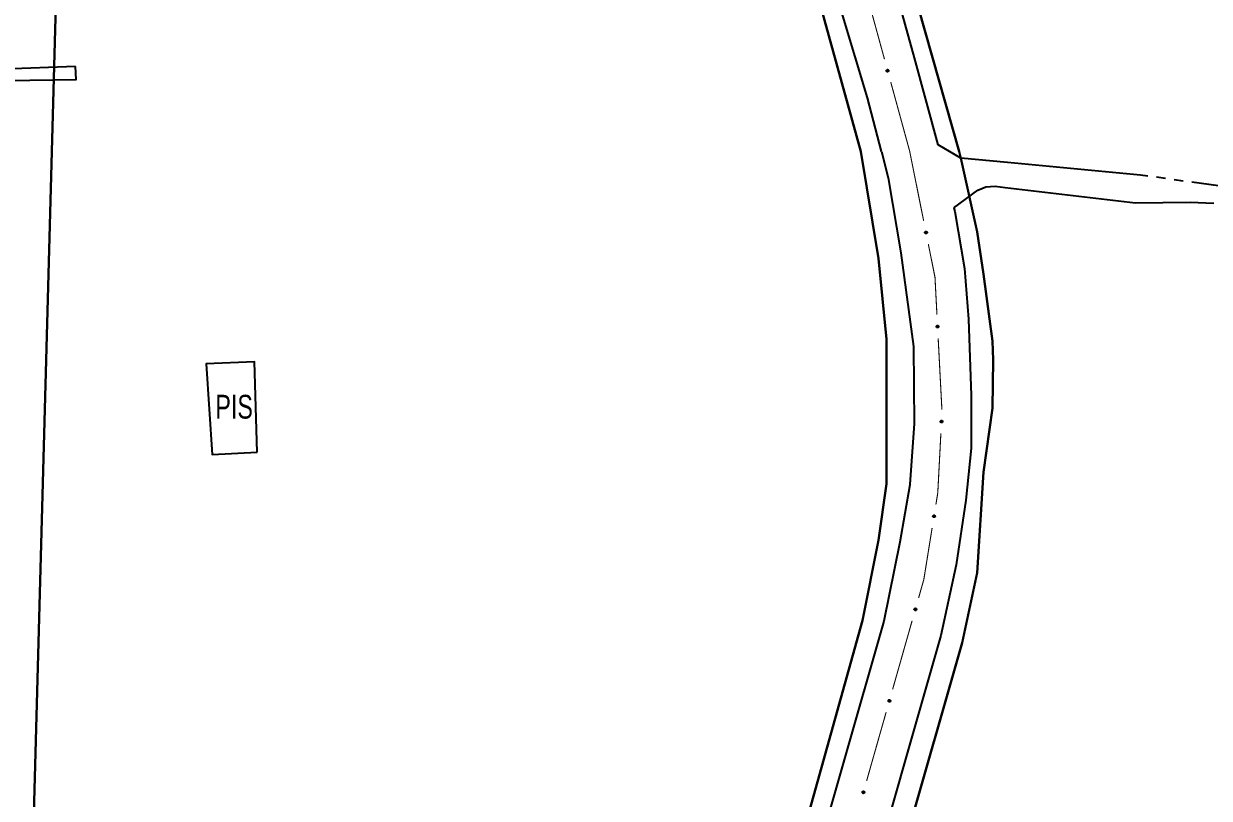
# Model space of a CAD drawing. Extents: x 200604 to 201918, y 4843538 to 4845237.
# Drawn here: x 200825.1 to 201024.6, y 4844396 to 4844526.3 of the extents above; entities that cross this region are included whole.
import ezdxf

# ---------------------------------------------------------------- set-up
doc = ezdxf.new("R2010")
doc.units = 0
doc.header["$LTSCALE"] = 1.5
doc.header["$MEASUREMENT"] = 0
doc.linetypes.add('TRACO_25', pattern=[8, 3, -1, 1, -1, 1, -1])
for name, color, linetype in [('CD_MALHA_LOTES', 7, 'CONTINUOUS'), ('HD-TANQUE-PC', 170, 'CONTINUOUS'), ('RU-EMBARC-TRAPICHE', 7, 'CONTINUOUS'), ('RU-QUADRA', 210, 'CONTINUOUS'), ('SV-EIXO-ROD-ESTR', 7, 'CONTINUOUS'), ('SV-ROD-ESTADUAIS', 20, 'CONTINUOUS'), ('SV-RUA-NAO-PAV', 7, 'CONTINUOUS'), ('SV-RUA-PAVIM', 7, 'CONTINUOUS')]:
    doc.layers.add(name, color=color, linetype=linetype)
doc.styles.add('ARIAL', font='ARIAL.SHX')

msp = doc.modelspace()

# ---------------------------------------------------------------- linework, layer by layer
at = {"layer": 'CD_MALHA_LOTES', "linetype": 'Continuous', "flags": 128}
for points in [[(200928.25, 4844641.12), (200965.93, 4844504.84), (200968.93, 4844486.81), (200970.29, 4844473.27), (200970.29, 4844459.06), (200970.29, 4844448.9), (200968.93, 4844439.43), (200966.23, 4844425.89), (200953.37, 4844379.86), (200943.34, 4844345.65)], [(200829.86, 4844504.84), (200831.97, 4844582.77)], [(200973.52, 4844389), (200982.98, 4844422.17), (200985.54, 4844433.95), (200986.56, 4844450.86), (200988.1, 4844461.62), (200988.19, 4844469.75), (200988.1, 4844472.89), (200986.56, 4844484.16), (200985.54, 4844491.33), (200982.79, 4844503.7), (200982.47, 4844504.84), (200966.55, 4844561.021025)], [(200826.23, 4844370.61), (200829.86, 4844504.84)]]:
    msp.add_lwpolyline(points, dxfattribs=at)
at = {"layer": 'HD-TANQUE-PC', "linetype": 'Continuous'}
msp.add_polyline3d([(200864.42, 4844454.25, 8.75), (200863.95, 4844469.44, 8.75), (200855.83, 4844469.07, 8.75), (200856.82, 4844453.85, 8.75)], close=True, dxfattribs=at)
at = {"layer": 'RU-EMBARC-TRAPICHE', "linetype": 'Continuous'}
msp.add_polyline3d([(200833.81, 4844519.13, 5.34), (200821.77, 4844518.7, 4.88), (200767.49, 4844518, 4.93), (200743.81, 4844517.43, 4.93), (200743.94, 4844515.89, 4.93), (200787.53, 4844516.61, 4.93), (200826.14, 4844516.81, 4.93), (200833.96, 4844516.95, 5.48)], close=True, dxfattribs=at)
at = {"layer": 'RU-QUADRA', "linetype": 'Continuous'}
msp.add_lwpolyline([(200784.63, 4844838.76), (200785.75, 4844819.49), (200792.39, 4844709.92), (200796.1, 4844648.8), (200798.72, 4844602.1), (200800.14, 4844581.72), (200831.97, 4844582.77), (200829.86, 4844504.84), (200826.23, 4844370.61), (200852.15, 4844364.7), (200847.56, 4844337.99), (200841.9, 4844304.97), (200837.6, 4844279.94), (200828.68, 4844227.95), (200746.5, 4844231.29), (200746.62, 4844224.61), (200749.66, 4844211.96)], dxfattribs=at)
at = {"layer": 'RU-QUADRA', "linetype": 'Continuous', "flags": 128}
for points in [[(200829.57, 4843959.88), (200828.86, 4843986.27), (200832.08, 4844031.27), (200834.49, 4844062.61), (200837.7, 4844081.9), (200844.13, 4844101.99), (200856.19, 4844130.12), (200869.05, 4844160.66), (200885.12, 4844193.6), (200902.06, 4844225.42), (200915.62, 4844256.8), (200918.88, 4844264.82), (200926.86, 4844290.96), (200935.68, 4844320.24), (200943.34, 4844345.65), (200953.37, 4844379.86), (200966.23, 4844425.89), (200968.93, 4844439.43), (200970.29, 4844448.9), (200970.29, 4844459.06), (200970.29, 4844473.27), (200968.93, 4844486.81), (200965.93, 4844504.84), (200928.25, 4844641.12)], [(200966.55, 4844561.021025), (200982.47, 4844504.84), (200982.79, 4844503.7), (200985.54, 4844491.33), (200986.56, 4844484.16), (200988.1, 4844472.89), (200988.19, 4844469.75), (200988.1, 4844461.62), (200986.56, 4844450.86), (200985.54, 4844433.95), (200982.98, 4844422.17), (200973.52, 4844389)]]:
    msp.add_lwpolyline(points, dxfattribs=at)
at = {"layer": 'SV-EIXO-ROD-ESTR', "const_width": 0.18}
for points in [[(200969.922404, 4844520.351378), (200966.751708, 4844531.924912)], [(200974.15, 4844504.92), (200970.979303, 4844516.493534)], [(200974.15, 4844504.92), (200976.512971, 4844493.154951)], [(200977.300628, 4844489.233268), (200978.285199, 4844484.331165)], [(200978.285199, 4844484.331165), (200978.42, 4844483.66)], [(200978.42, 4844483.66), (200978.74915, 4844477.353151)], [(200978.957623, 4844473.358588), (200979.583044, 4844461.374897)], [(200979.409122, 4844457.3803), (200978.941622, 4844448.39245)], [(200978.941622, 4844448.39245), (200978.89, 4844447.4)], [(200978.89, 4844447.4), (200978.571186, 4844445.419286)], [(200977.935532, 4844441.470116), (200976.664224, 4844433.571776)], [(200976.54, 4844432.8), (200975.660719, 4844429.704154)], [(200976.664224, 4844433.571776), (200976.54, 4844432.8)], [(200974.567864, 4844425.856341), (200971.2893, 4844414.3129)], [(200970.196445, 4844410.465087), (200966.91788, 4844398.921647)]]:
    msp.add_lwpolyline(points, dxfattribs=at)
at = {"layer": 'SV-EIXO-ROD-ESTR'}
for points in [[(200970.382649, 4844518.254796), (200970.339818, 4844518.278408), (200970.307836, 4844518.30746), (200970.288134, 4844518.339368), (200970.278077, 4844518.372104), (200970.27156, 4844518.406754), (200970.272697, 4844518.443137), (200970.282904, 4844518.483239), (200970.306289, 4844518.526371), (200970.338203, 4844518.557178), (200970.368452, 4844518.578167), (200970.401984, 4844518.590619), (200970.43575, 4844518.596386), (200970.473504, 4844518.593955), (200970.514043, 4844518.583215), (200970.556844, 4844518.558651), (200970.588004, 4844518.529954), (200970.606249, 4844518.498591), (200970.618555, 4844518.464801), (200970.624784, 4844518.429347), (200970.623462, 4844518.393639), (200970.612574, 4844518.352842), (200970.58777, 4844518.310918), (200970.559504, 4844518.279513), (200970.528404, 4844518.260832), (200970.494866, 4844518.249467), (200970.460192, 4844518.242508), (200970.423571, 4844518.242128), (200970.382649, 4844518.254796)], [(200976.986432, 4844491.356654), (200977.027528, 4844491.330137), (200977.057426, 4844491.298944), (200977.074874, 4844491.265749), (200977.082643, 4844491.232396), (200977.086749, 4844491.197379), (200977.0831, 4844491.161161), (200977.070145, 4844491.121861), (200977.043834, 4844491.080449), (200977.009867, 4844491.051922), (200976.978239, 4844491.033075), (200976.943926, 4844491.022971), (200976.909842, 4844491.019552), (200976.872347, 4844491.024587), (200976.832648, 4844491.038104), (200976.791647, 4844491.065569), (200976.762545, 4844491.096351), (200976.746512, 4844491.128901), (200976.736572, 4844491.16346), (200976.732809, 4844491.19926), (200976.736596, 4844491.234792), (200976.750278, 4844491.274738), (200976.777922, 4844491.314847), (200976.808292, 4844491.344222), (200976.840608, 4844491.360708), (200976.874852, 4844491.369728), (200976.909924, 4844491.374273), (200976.946484, 4844491.37212), (200976.986432, 4844491.356654)], [(200978.955829, 4844475.505092), (200978.992628, 4844475.472876), (200979.017668, 4844475.437663), (200979.030098, 4844475.402283), (200979.032931, 4844475.368154), (200979.031896, 4844475.332913), (200979.023014, 4844475.297612), (200979.004477, 4844475.260615), (200978.972419, 4844475.223474), (200978.934661, 4844475.200194), (200978.900627, 4844475.186152), (200978.865209, 4844475.181149), (200978.830991, 4844475.182728), (200978.794627, 4844475.193167), (200978.757318, 4844475.212318), (200978.720751, 4844475.245457), (200978.69644, 4844475.280147), (200978.685315, 4844475.314685), (200978.680511, 4844475.350323), (200978.681999, 4844475.386289), (200978.690918, 4844475.420891), (200978.710268, 4844475.45842), (200978.743455, 4844475.494079), (200978.777777, 4844475.518721), (200978.812149, 4844475.530328), (200978.847341, 4844475.534268), (200978.882701, 4844475.53366), (200978.918558, 4844475.526208), (200978.955829, 4844475.505092)], [(200979.630406, 4844459.515368), (200979.663658, 4844459.479503), (200979.684902, 4844459.441878), (200979.693589, 4844459.405398), (200979.692859, 4844459.37116), (200979.688168, 4844459.336216), (200979.675665, 4844459.302029), (200979.653384, 4844459.26716), (200979.61764, 4844459.233551), (200979.577667, 4844459.214321), (200979.542358, 4844459.203891), (200979.506612, 4844459.202596), (200979.472743, 4844459.207723), (200979.437661, 4844459.221884), (200979.402544, 4844459.244809), (200979.369619, 4844459.281569), (200979.349045, 4844459.318598), (200979.341569, 4844459.354104), (200979.340495, 4844459.390048), (200979.345712, 4844459.425665), (200979.358178, 4844459.459153), (200979.381324, 4844459.494469), (200979.418037, 4844459.526485), (200979.454734, 4844459.547427), (200979.490126, 4844459.555399), (200979.525537, 4844459.55566), (200979.560642, 4844459.551381), (200979.595531, 4844459.540243), (200979.630406, 4844459.515368)], [(200978.384874, 4844443.569062), (200978.414081, 4844443.529832), (200978.431161, 4844443.490144), (200978.435879, 4844443.452941), (200978.431476, 4844443.418979), (200978.423058, 4844443.384742), (200978.406956, 4844443.352096), (200978.381058, 4844443.319821), (200978.34191, 4844443.290246), (200978.300103, 4844443.275422), (200978.263878, 4844443.268845), (200978.2282, 4844443.271397), (200978.195077, 4844443.280132), (200978.161719, 4844443.297979), (200978.129268, 4844443.324544), (200978.100483, 4844443.364628), (200978.084005, 4844443.403652), (200978.080386, 4844443.439756), (200978.083179, 4844443.475608), (200978.092192, 4844443.510458), (200978.108183, 4844443.542413), (200978.134988, 4844443.575038), (200978.174927, 4844443.602926), (200978.213662, 4844443.619805), (200978.249705, 4844443.623929), (200978.28494, 4844443.620385), (200978.319382, 4844443.61236), (200978.352873, 4844443.597539), (200978.384874, 4844443.569062)], [(200975.259439, 4844427.888386), (200975.283861, 4844427.846011), (200975.296185, 4844427.804599), (200975.296523, 4844427.7671), (200975.288181, 4844427.733885), (200975.275819, 4844427.700866), (200975.256012, 4844427.670326), (200975.226519, 4844427.641299), (200975.184184, 4844427.616503), (200975.140931, 4844427.606666), (200975.104185, 4844427.604368), (200975.06905, 4844427.611072), (200975.037175, 4844427.623618), (200975.006132, 4844427.645242), (200974.977008, 4844427.675417), (200974.953104, 4844427.718591), (200974.9413, 4844427.759274), (200974.941926, 4844427.795553), (200974.94889, 4844427.830833), (200974.961914, 4844427.864391), (200974.98153, 4844427.894258), (200975.011965, 4844427.923526), (200975.054889, 4844427.946555), (200975.095331, 4844427.958791), (200975.13161, 4844427.958675), (200975.166188, 4844427.951037), (200975.199457, 4844427.939041), (200975.230986, 4844427.920408), (200975.259439, 4844427.888386)], [(200970.88802, 4844412.497132), (200970.912442, 4844412.454758), (200970.924766, 4844412.413345), (200970.925104, 4844412.375846), (200970.916762, 4844412.342631), (200970.9044, 4844412.309612), (200970.884593, 4844412.279072), (200970.8551, 4844412.250046), (200970.812765, 4844412.225249), (200970.769511, 4844412.215412), (200970.732765, 4844412.213114), (200970.69763, 4844412.219818), (200970.665755, 4844412.232364), (200970.634712, 4844412.253988), (200970.605589, 4844412.284164), (200970.581685, 4844412.327337), (200970.569881, 4844412.36802), (200970.570506, 4844412.404299), (200970.57747, 4844412.439579), (200970.590494, 4844412.473137), (200970.610111, 4844412.503004), (200970.640545, 4844412.532273), (200970.68347, 4844412.555301), (200970.723912, 4844412.567537), (200970.76019, 4844412.567421), (200970.794769, 4844412.559783), (200970.828038, 4844412.547787), (200970.859566, 4844412.529154), (200970.88802, 4844412.497132)], [(200966.516601, 4844397.105878), (200966.541023, 4844397.063504), (200966.553347, 4844397.022091), (200966.553685, 4844396.984592), (200966.545343, 4844396.951377), (200966.532981, 4844396.918359), (200966.513173, 4844396.887818), (200966.483681, 4844396.858792), (200966.441345, 4844396.833995), (200966.398092, 4844396.824158), (200966.361346, 4844396.82186), (200966.326211, 4844396.828565), (200966.294336, 4844396.841111), (200966.263293, 4844396.862735), (200966.234169, 4844396.89291), (200966.210265, 4844396.936083), (200966.198461, 4844396.976766), (200966.199087, 4844397.013045), (200966.206051, 4844397.048325), (200966.219075, 4844397.081883), (200966.238692, 4844397.11175), (200966.269126, 4844397.141019), (200966.312051, 4844397.164047), (200966.352493, 4844397.176284), (200966.388771, 4844397.176167), (200966.42335, 4844397.168529), (200966.456618, 4844397.156534), (200966.488147, 4844397.137901), (200966.516601, 4844397.105878)]]:
    msp.add_lwpolyline(points, close=True, dxfattribs=at)
for points in [[(200970.307836, 4844518.30746), (200970.27156, 4844518.406754)], [(200970.339818, 4844518.278408), (200970.272697, 4844518.443137)], [(200970.321515, 4844518.29489), (200970.275419, 4844518.416668)], [(200970.359842, 4844518.268605), (200970.280161, 4844518.456167)], [(200970.382649, 4844518.254796), (200970.282904, 4844518.483239)], [(200970.404622, 4844518.249748), (200970.297342, 4844518.501903)], [(200970.423571, 4844518.242128), (200970.306289, 4844518.526371)], [(200970.440768, 4844518.246917), (200970.323032, 4844518.537237)], [(200970.460192, 4844518.242508), (200970.338203, 4844518.557178)], [(200970.475471, 4844518.249351), (200970.352922, 4844518.562404)], [(200970.494866, 4844518.249467), (200970.368452, 4844518.578167)], [(200970.511365, 4844518.257769), (200970.388203, 4844518.583387)], [(200970.528404, 4844518.260832), (200970.401984, 4844518.590619)], [(200970.543779, 4844518.273723), (200970.420148, 4844518.590724)], [(200970.559504, 4844518.279513), (200970.43575, 4844518.596386)], [(200970.57403, 4844518.297574), (200970.456889, 4844518.590886)], [(200970.58777, 4844518.310918), (200970.473504, 4844518.593955)], [(200970.597682, 4844518.335179), (200970.495071, 4844518.585784)], [(200970.612574, 4844518.352842), (200970.514043, 4844518.583215)], [(200970.614268, 4844518.377923), (200970.537941, 4844518.563573)], [(200970.623462, 4844518.393639), (200970.556844, 4844518.558651)], [(200970.622363, 4844518.415511), (200970.574591, 4844518.538244)], [(200970.624784, 4844518.429347), (200970.588004, 4844518.529954)], [(200976.732809, 4844491.19926), (200976.762545, 4844491.096351)], [(200976.73618, 4844491.212896), (200976.775353, 4844491.087154)], [(200976.736596, 4844491.234792), (200976.791647, 4844491.065569)], [(200976.746855, 4844491.249834), (200976.810164, 4844491.059351)], [(200976.750278, 4844491.274738), (200976.832648, 4844491.038104)], [(200976.766356, 4844491.291329), (200976.851396, 4844491.03423)], [(200976.777922, 4844491.314847), (200976.872347, 4844491.024587)], [(200976.792552, 4844491.327209), (200976.889135, 4844491.0265)], [(200976.808292, 4844491.344222), (200976.909842, 4844491.019552)], [(200976.824379, 4844491.348911), (200976.925798, 4844491.024121)], [(200976.840608, 4844491.360708), (200976.943926, 4844491.022971)], [(200976.857819, 4844491.362586), (200976.958174, 4844491.029232)], [(200976.874852, 4844491.369728), (200976.978239, 4844491.033075)], [(200976.894208, 4844491.368503), (200976.994821, 4844491.047727)], [(200976.909924, 4844491.374273), (200977.009867, 4844491.051922)], [(200976.928997, 4844491.368531), (200977.02638, 4844491.070766)], [(200976.946484, 4844491.37212), (200977.043834, 4844491.080449)], [(200976.96486, 4844491.363209), (200977.054451, 4844491.10424)], [(200976.986432, 4844491.356654), (200977.070145, 4844491.121861)], [(200977.00823, 4844491.3413), (200977.074753, 4844491.148679)], [(200977.027528, 4844491.330137), (200977.0831, 4844491.161161)], [(200977.044648, 4844491.312429), (200977.082214, 4844491.187755)], [(200977.057426, 4844491.298944), (200977.086749, 4844491.197379)], [(200978.681999, 4844475.386289), (200978.69644, 4844475.280147)], [(200978.687319, 4844475.399289), (200978.707773, 4844475.269184)], [(200978.690918, 4844475.420891), (200978.720751, 4844475.245457)], [(200978.703256, 4844475.43428), (200978.738167, 4844475.236611)], [(200978.710268, 4844475.45842), (200978.757318, 4844475.212318)], [(200978.728589, 4844475.472495), (200978.775303, 4844475.205756)], [(200978.743455, 4844475.494079), (200978.794627, 4844475.193167)], [(200978.759729, 4844475.50418), (200978.811515, 4844475.192616)], [(200978.777777, 4844475.518721), (200978.830991, 4844475.182728)], [(200978.794376, 4844475.521019), (200978.847442, 4844475.184926)], [(200978.812149, 4844475.530328), (200978.865209, 4844475.181149)], [(200978.829449, 4844475.529681), (200978.880217, 4844475.18527)], [(200978.847341, 4844475.534268), (200978.900627, 4844475.186152)], [(200978.866313, 4844475.530238), (200978.919166, 4844475.198234)], [(200978.882701, 4844475.53366), (200978.934661, 4844475.200194)], [(200978.900735, 4844475.525203), (200978.953741, 4844475.216435)], [(200978.918558, 4844475.526208), (200978.972419, 4844475.223474)], [(200978.935442, 4844475.514717), (200978.986386, 4844475.245466)], [(200978.955829, 4844475.505092), (200979.004477, 4844475.260615)], [(200978.975161, 4844475.486729), (200979.012939, 4844475.286477)], [(200978.992628, 4844475.472876), (200979.023014, 4844475.297612)], [(200979.006989, 4844475.452865), (200979.026009, 4844475.324051)], [(200979.017668, 4844475.437663), (200979.031896, 4844475.332913)], [(200979.345712, 4844459.425665), (200979.349045, 4844459.318598)], [(200979.352354, 4844459.438042), (200979.359177, 4844459.306516)], [(200979.358178, 4844459.459153), (200979.369619, 4844459.281569)], [(200979.371841, 4844459.471188), (200979.386021, 4844459.270961)], [(200979.381324, 4844459.494469), (200979.402544, 4844459.244809)], [(200979.401009, 4844459.506563), (200979.41975, 4844459.236413)], [(200979.418037, 4844459.526485), (200979.437661, 4844459.221884)], [(200979.435272, 4844459.53484), (200979.4544, 4844459.219581)], [(200979.454734, 4844459.547427), (200979.472743, 4844459.207723)], [(200979.471482, 4844459.547987), (200979.489333, 4844459.208199)], [(200979.490126, 4844459.555399), (200979.506612, 4844459.202596)], [(200979.507266, 4844459.552958), (200979.521967, 4844459.205136)], [(200979.525537, 4844459.55566), (200979.542358, 4844459.203891)], [(200979.543987, 4844459.549681), (200979.562052, 4844459.213982)], [(200979.560642, 4844459.551381), (200979.577667, 4844459.214321)], [(200979.5777, 4844459.541096), (200979.598332, 4844459.228491)], [(200979.595531, 4844459.540243), (200979.61764, 4844459.233551)], [(200979.611129, 4844459.52706), (200979.633816, 4844459.253973)], [(200979.630406, 4844459.515368), (200979.653384, 4844459.26716)], [(200979.647725, 4844459.495096), (200979.664488, 4844459.292002)], [(200979.663658, 4844459.479503), (200979.675665, 4844459.302029)], [(200979.675861, 4844459.458107), (200979.681391, 4844459.328015)], [(200979.684902, 4844459.441878), (200979.688168, 4844459.336216)], [(200978.092192, 4844443.510458), (200978.084005, 4844443.403652)], [(200978.100125, 4844443.52205), (200978.09278, 4844443.390552)], [(200978.108183, 4844443.542413), (200978.100483, 4844443.364628)], [(200978.123059, 4844443.552911), (200978.11565, 4844443.352319)], [(200978.134988, 4844443.575038), (200978.129268, 4844443.324544)], [(200978.155858, 4844443.584948), (200978.145473, 4844443.314349)], [(200978.174927, 4844443.602926), (200978.161719, 4844443.297979)], [(200978.192961, 4844443.609382), (200978.178114, 4844443.293892)], [(200978.213662, 4844443.619805), (200978.195077, 4844443.280132)], [(200978.230373, 4844443.618563), (200978.211623, 4844443.278824)], [(200978.249705, 4844443.623929), (200978.2282, 4844443.271397)], [(200978.266484, 4844443.619661), (200978.243738, 4844443.272272)], [(200978.28494, 4844443.620385), (200978.263878, 4844443.268845)], [(200978.302641, 4844443.612459), (200978.284541, 4844443.276761)], [(200978.319382, 4844443.61236), (200978.300103, 4844443.275422)], [(200978.335236, 4844443.600302), (200978.32217, 4844443.28729)], [(200978.352873, 4844443.597539), (200978.34191, 4844443.290246)], [(200978.366964, 4844443.582756), (200978.360187, 4844443.308812)], [(200978.384874, 4844443.569062), (200978.381058, 4844443.319821)], [(200978.399915, 4844443.547047), (200978.394766, 4844443.343327)], [(200978.414081, 4844443.529832), (200978.406956, 4844443.352096)], [(200978.423915, 4844443.50725), (200978.41544, 4844443.377316)], [(200978.431161, 4844443.490144), (200978.423058, 4844443.384742)], [(200974.961914, 4844427.864391), (200974.9413, 4844427.759274)], [(200974.971147, 4844427.874976), (200974.948484, 4844427.745238)], [(200974.98153, 4844427.894258), (200974.953104, 4844427.718591)], [(200974.997532, 4844427.902945), (200974.966729, 4844427.704594)], [(200975.011965, 4844427.923526), (200974.977008, 4844427.675417)], [(200975.033849, 4844427.930929), (200974.991909, 4844427.663398)], [(200975.054889, 4844427.946555), (200975.006132, 4844427.645242)], [(200975.073554, 4844427.950859), (200975.021936, 4844427.639266)], [(200975.095331, 4844427.958791), (200975.037175, 4844427.623618)], [(200975.111782, 4844427.955605), (200975.053454, 4844427.620385)], [(200975.13161, 4844427.958675), (200975.06905, 4844427.611072)], [(200975.147774, 4844427.952475), (200975.084584, 4844427.610125)], [(200975.166188, 4844427.951037), (200975.104185, 4844427.604368)], [(200975.182842, 4844427.941096), (200975.125632, 4844427.609815)], [(200975.199457, 4844427.939041), (200975.140931, 4844427.606666)], [(200975.213793, 4844427.925213), (200975.164233, 4844427.615873)], [(200975.230986, 4844427.920408), (200975.184184, 4844427.616503)], [(200975.243253, 4844427.90408), (200975.204505, 4844427.632805)], [(200975.259439, 4844427.888386), (200975.226519, 4844427.641299)], [(200975.271804, 4844427.864764), (200975.242881, 4844427.663042)], [(200975.283861, 4844427.846011), (200975.256012, 4844427.670326)], [(200975.290988, 4844427.822434), (200975.267385, 4844427.694381)], [(200975.296185, 4844427.804599), (200975.275819, 4844427.700866)], [(200970.590494, 4844412.473137), (200970.569881, 4844412.36802)], [(200970.599728, 4844412.483722), (200970.577065, 4844412.353984)], [(200970.610111, 4844412.503004), (200970.581685, 4844412.327337)], [(200970.626112, 4844412.511691), (200970.59531, 4844412.31334)], [(200970.640545, 4844412.532273), (200970.605589, 4844412.284164)], [(200970.66243, 4844412.539675), (200970.62049, 4844412.272144)], [(200970.68347, 4844412.555301), (200970.634712, 4844412.253988)], [(200970.702135, 4844412.559605), (200970.650517, 4844412.248013)], [(200970.723912, 4844412.567537), (200970.665755, 4844412.232364)], [(200970.740363, 4844412.564351), (200970.682035, 4844412.229131)], [(200970.76019, 4844412.567421), (200970.69763, 4844412.219818)], [(200970.776355, 4844412.561221), (200970.713165, 4844412.218872)], [(200970.794769, 4844412.559783), (200970.732765, 4844412.213114)], [(200970.811423, 4844412.549843), (200970.754213, 4844412.218561)], [(200970.828038, 4844412.547787), (200970.769511, 4844412.215412)], [(200970.842374, 4844412.533959), (200970.792814, 4844412.224619)], [(200970.859566, 4844412.529154), (200970.812765, 4844412.225249)], [(200970.871834, 4844412.512826), (200970.833086, 4844412.241551)], [(200970.88802, 4844412.497132), (200970.8551, 4844412.250046)], [(200970.900385, 4844412.47351), (200970.871462, 4844412.271788)], [(200970.912442, 4844412.454758), (200970.884593, 4844412.279072)], [(200970.919569, 4844412.43118), (200970.895966, 4844412.303127)], [(200970.924766, 4844412.413345), (200970.9044, 4844412.309612)], [(200966.219075, 4844397.081883), (200966.198461, 4844396.976766)], [(200966.228309, 4844397.092468), (200966.205646, 4844396.96273)], [(200966.238692, 4844397.11175), (200966.210265, 4844396.936083)], [(200966.254693, 4844397.120437), (200966.22389, 4844396.922086)], [(200966.269126, 4844397.141019), (200966.234169, 4844396.89291)], [(200966.291011, 4844397.148421), (200966.249071, 4844396.88089)], [(200966.312051, 4844397.164047), (200966.263293, 4844396.862735)], [(200966.330715, 4844397.168351), (200966.279098, 4844396.856759)], [(200966.352493, 4844397.176284), (200966.294336, 4844396.841111)], [(200966.368944, 4844397.173097), (200966.310616, 4844396.837878)], [(200966.388771, 4844397.176167), (200966.326211, 4844396.828565)], [(200966.404936, 4844397.169967), (200966.341746, 4844396.827618)], [(200966.42335, 4844397.168529), (200966.361346, 4844396.82186)], [(200966.440003, 4844397.158589), (200966.382794, 4844396.827307)], [(200966.456618, 4844397.156534), (200966.398092, 4844396.824158)], [(200966.470954, 4844397.142706), (200966.421395, 4844396.833365)], [(200966.488147, 4844397.137901), (200966.441345, 4844396.833995)], [(200966.500414, 4844397.121572), (200966.461666, 4844396.850297)], [(200966.516601, 4844397.105878), (200966.483681, 4844396.858792)], [(200966.528966, 4844397.082256), (200966.500042, 4844396.880534)], [(200966.541023, 4844397.063504), (200966.513173, 4844396.887818)], [(200966.54815, 4844397.039927), (200966.524547, 4844396.911874)], [(200966.553347, 4844397.022091), (200966.532981, 4844396.918359)]]:
    msp.add_lwpolyline(points, dxfattribs=at)
at = {"layer": 'SV-ROD-ESTADUAIS', "linetype": 'Continuous'}
for points in [[(200969.4, 4844504.85, 9.58), (200967.06, 4844513.85, 9.58), (200962.89, 4844527.63, 9.57), (200956.46, 4844552.68, 9.55), (200925.33, 4844664.73, 8.69), (200912.93, 4844710.75, 8.42), (200909.68, 4844721.65, 8.27), (200904.67, 4844739.3, 8.11), (200900.41, 4844752.79, 7.69), (200894.68, 4844769.96, 7.63), (200881.64, 4844806.42, 6.78), (200865.47, 4844851.34, 6.1), (200861.11, 4844865.55, 5.9), (200858.08, 4844877.52, 5.59)], [(200978.97, 4844505.96, 9.54), (200974.98, 4844520.61, 9.54), (200963.97, 4844560.29, 9.5), (200944.29, 4844630.25, 9.27), (200933.87, 4844669.73, 8.66), (200924.71, 4844704.34, 8.6), (200917.71, 4844729.63, 8.02), (200913.96, 4844742.37, 8.02), (200909.36, 4844757.51, 8), (200905.22, 4844770.56, 7.55), (200899.83, 4844785, 7.45), (200888.56, 4844816.56, 6.95), (200888.07, 4844817.89, 6.95), (200883.39, 4844830.69, 6.95), (200870.91, 4844864.84, 5.89)], [(200969.4, 4844504.85, 9.58), (200970.56, 4844500.39, 9.58), (200972.69, 4844487.79, 9.58), (200974.79, 4844472.02, 9.58), (200974.9, 4844459.02, 9.58), (200974.19, 4844448.83, 9.32), (200974.18, 4844448.73, 9.32), (200972.53, 4844439.11, 9.31), (200969.82, 4844425.78, 9.29), (200956.27, 4844378.37, 9.02), (200944.86, 4844338.45, 8.61), (200934.8, 4844306.07, 8.35), (200927.57, 4844284.02, 7.97), (200922.27, 4844267.9, 7.59), (200916.41, 4844252.11, 7.24), (200910.21, 4844237.71, 7.27), (200900.81, 4844216.74, 6.55)], [(200981.61, 4844495.36, 9.54), (200981.77, 4844494.71, 9.52), (200983.39, 4844485.12, 9.51), (200984.08, 4844476.63, 9.36), (200984.53, 4844463.75, 9.28), (200984.49, 4844454.92, 9.19), (200983.63, 4844446.13, 9.18), (200981.99, 4844435.29, 9.15), (200979.4, 4844423.37, 9.29), (200965.76, 4844375.66, 9.02), (200954.32, 4844335.63, 8.61), (200944.21, 4844303.07, 8.35), (200936.95, 4844280.94, 7.97), (200931.58, 4844264.64, 7.59), (200925.57, 4844248.44, 7.24), (200919.22, 4844233.7, 7.27), (200910.52, 4844214.81, 6.61)]]:
    msp.add_polyline3d(points, dxfattribs=at)
at = {"layer": 'SV-RUA-NAO-PAV', "linetype": 'TRACO_25'}
for points in [[(201026.09, 4844499.03, 9.49), (201013.01, 4844500.85, 9.48)], [(201021.33, 4844496.28, 9.48), (201025.31, 4844496.13, 9.49)]]:
    msp.add_polyline3d(points, dxfattribs=at)
at = {"layer": 'SV-RUA-PAVIM', "linetype": 'Continuous'}
for points in [[(200980.84, 4844504.85, 9.46), (200978.97, 4844505.96, 9.46)], [(201013.01, 4844500.85, 9.56), (200990.61, 4844502.96, 9.56), (200982.79, 4844503.7, 9.43), (200980.84, 4844504.85, 9.46)], [(200981.61, 4844495.36, 9.64), (200985.61, 4844498.32, 9.57), (200986.98, 4844498.89, 9.62), (200988.52, 4844498.98, 9.56), (200990.21, 4844498.78, 9.56), (201012.17, 4844496.18, 9.57), (201021.33, 4844496.28, 9.57)]]:
    msp.add_polyline3d(points, dxfattribs=at)

# ---------------------------------------------------------------- texts
at = {"layer": 'HD-TANQUE-PC', "style": 'ARIAL', "width": 0.7}
msp.add_text('PIS', height=4, dxfattribs=at).set_placement((200857.37, 4844459.88, 8.69))

doc.saveas('drawing.dxf')
